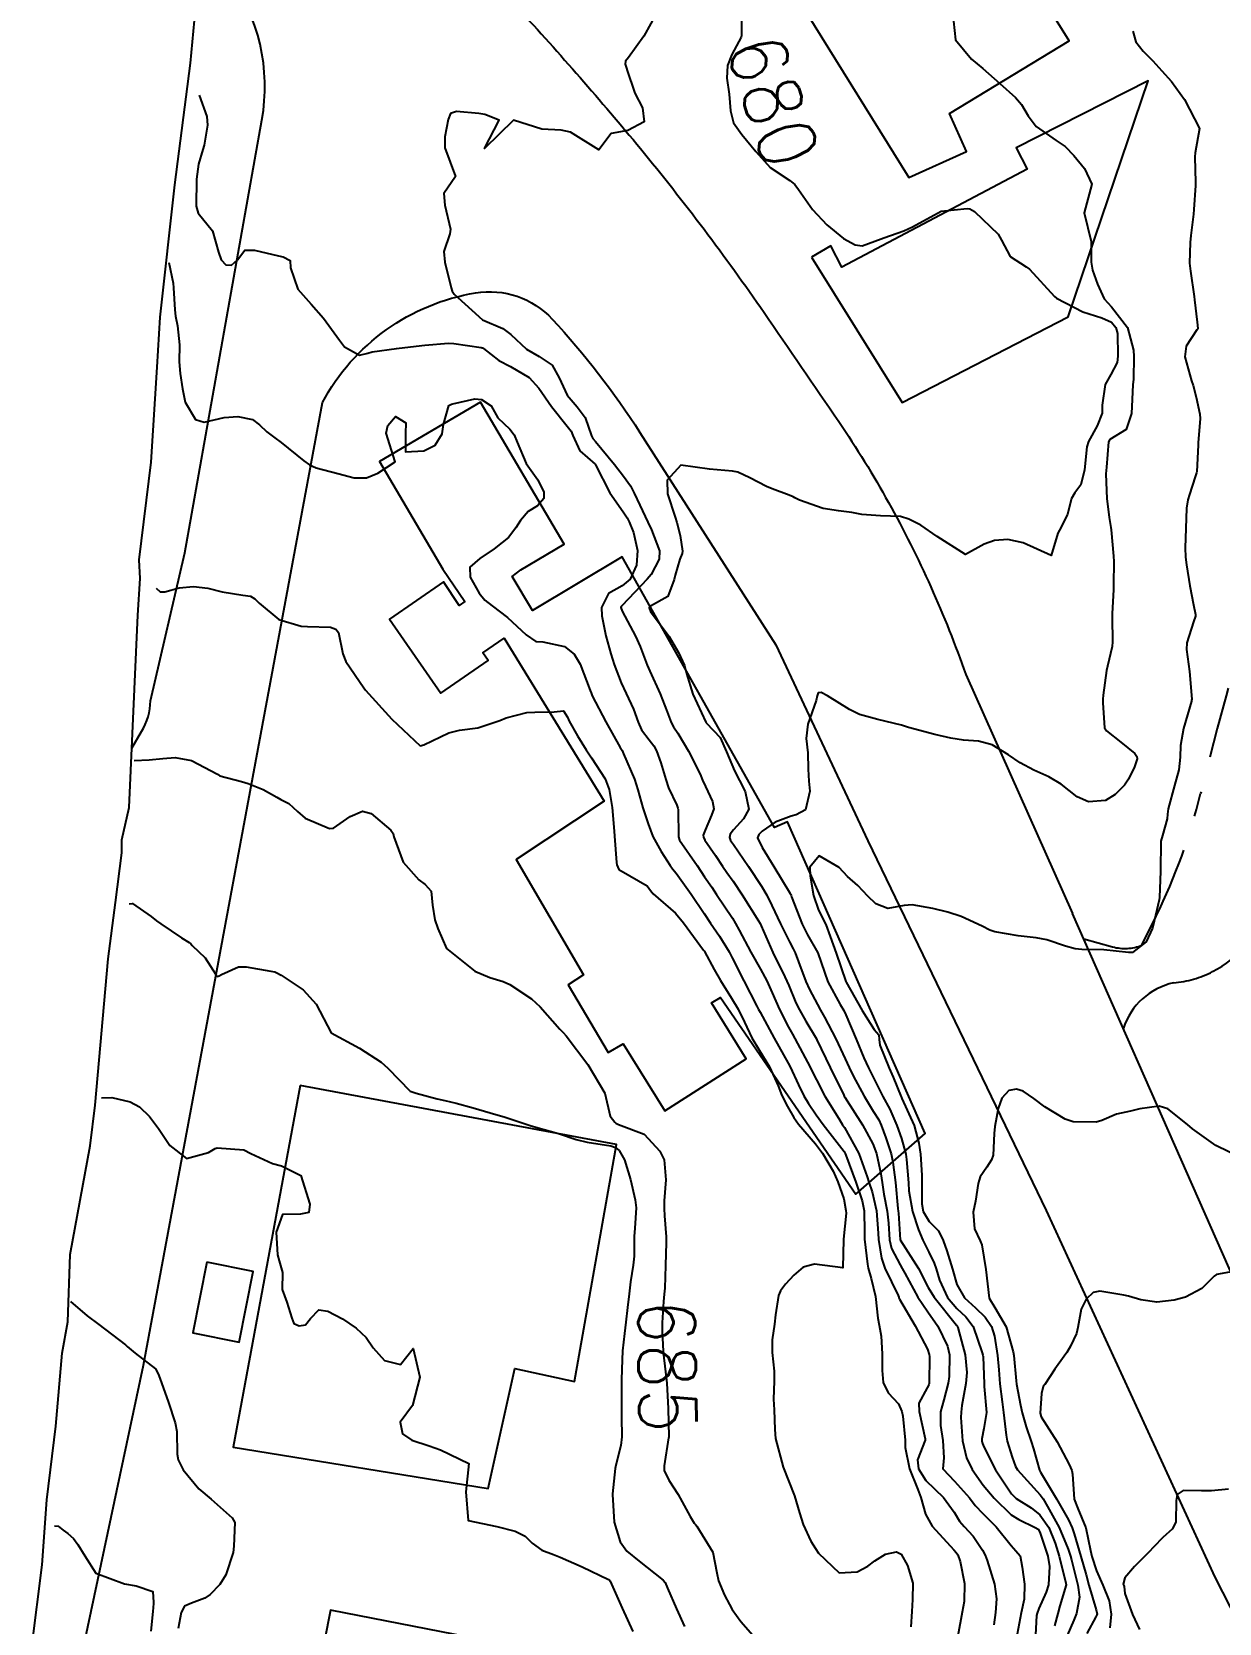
# Model space of a CAD drawing. Header units: metres. Extents: x 298520 to 308411, y 7433745 to 7450750.
# Drawn here: x 300212.9 to 300295.9, y 7446001.3 to 7446112.6 of the extents above; entities that cross this region are included whole.
import ezdxf
from ezdxf.enums import TextEntityAlignment as Align

# ---------------------------------------------------------------- set-up
doc = ezdxf.new("R2010")
doc.units = ezdxf.units.M
doc.header["$LTSCALE"] = 10
doc.linetypes.add('DASHED', pattern=[0.75, 0.5, -0.25])
for name, color, linetype in [('Area', 45, 'Continuous'), ('Cotas', 45, 'Continuous'), ('Curvas de Nivel 1m', 11, 'Continuous'), ('Curvas de Nivel 5m', 15, 'Continuous'), ('Edificações', 30, 'Continuous'), ('Vias Primárias', 230, 'Continuous'), ('Vias Secundárias', 230, 'DASHED')]:
    doc.layers.add(name, color=color, linetype=linetype)
doc.styles.add('Style-STANDARD', font='STANDARD.shx')

msp = doc.modelspace()

# ---------------------------------------------------------------- linework, layer by layer
at = {"layer": 'Area'}
msp.add_polyline3d([(300212.86, 7445999.65, 689.29), (300213.58, 7446005.39, 689.1), (300213.92, 7446009.93, 688.7), (300214.53, 7446015.09, 691.69), (300214.99, 7446020.19, 688.09), (300215.37, 7446022.38, 688.03), (300215.55, 7446027.09, 687.71), (300216.95, 7446034.7, 687.21), (300217.3, 7446037.55, 686.99), (300218.21, 7446047.78, 687.27), (300218.71, 7446051.73, 685.93), (300219.15, 7446055.19, 685.68), (300219.15, 7446056.1, 685.53), (300219.66, 7446058.36, 685.38), (300220.27, 7446071.82, 684.36), (300220.44, 7446074.38, 683.99), (300220.37, 7446075.69, 683.76), (300221.22, 7446082.52, 683.37), (300221.62, 7446089.17, 682.82), (300221.85, 7446092.66, 682.47), (300222.87, 7446101.93, 687.78), (300223.97, 7446110.45, 691.7), (300224.31, 7446114.18, 689.86)], dxfattribs=at)
at = {"layer": 'Curvas de Nivel 1m', "flags": 128}
for points, elevation in [([(300256.66, 7446114.09), (300255.69, 7446112.34), (300254.62, 7446110.84), (300254.41, 7446110.57), (300254.37, 7446110.36), (300254.61, 7446109.64), (300254.93, 7446108.69), (300255.05, 7446108.35), (300255.6, 7446107.32), (300255.72, 7446106.34), (300254.56, 7446105.72), (300253.4, 7446105.53), (300252.54, 7446104.38), (300250.56, 7446105.62), (300249.89, 7446105.75), (300248.56, 7446105.82), (300246.56, 7446106.45), (300244.54, 7446104.48), (300245.57, 7446106.46), (300244.57, 7446106.84), (300244.14, 7446106.92), (300242.57, 7446107.07), (300242.16, 7446106.91), (300241.99, 7446106.51), (300241.76, 7446105.29), (300241.77, 7446104.51), (300242.51, 7446102.5), (300241.69, 7446101.32), (300241.75, 7446100.51), (300242.16, 7446098.82), (300242.12, 7446098.5), (300241.7, 7446097.27), (300241.76, 7446096.51), (300242.2, 7446094.73), (300242.28, 7446094.5), (300242.42, 7446094.29), (300244.39, 7446092.48), (300245.81, 7446091.88), (300246.38, 7446091.45), (300247.48, 7446090.44), (300248.37, 7446089.91), (300249.27, 7446089.32), (300249.76, 7446088.42), (300250.33, 7446087.21), (300251.01, 7446086.4), (300251.57, 7446085.65), (300252.03, 7446084.38), (300252.11, 7446084.19), (300252.3, 7446083.98), (300253.64, 7446082.37), (300254.27, 7446081.55), (300254.76, 7446080.86), (300255.01, 7446080.35), (300255.41, 7446079.51), (300255.97, 7446078.33), (300256.22, 7446077.79), (300256.79, 7446076.32), (300256.77, 7446075.75), (300256.19, 7446074.67), (300255.93, 7446074.33), (300254.16, 7446072.5), (300254.09, 7446072.43), (300254.07, 7446072.36), (300254.16, 7446072.11), (300255.11, 7446070.35), (300255.42, 7446069.63), (300255.91, 7446068.33), (300256.11, 7446067.9), (300256.84, 7446066.32), (300257.32, 7446065.06), (300257.6, 7446064.31), (300257.76, 7446064.02), (300258.06, 7446063.57), (300258.8, 7446062.3), (300259.62, 7446060.7), (300259.8, 7446060.29), (300260.01, 7446059.83), (300260.49, 7446058.78), (300260.58, 7446058.28), (300260.43, 7446057.84), (300259.97, 7446056.78), (300259.84, 7446056.42), (300259.85, 7446056.29), (300259.96, 7446056.09), (300260.69, 7446055.02), (300261.2, 7446054.27), (300261.5, 7446053.83), (300261.93, 7446053.21), (300262.56, 7446052.25), (300263.7, 7446050.44), (300263.82, 7446050.24), (300263.89, 7446050.09), (300264.72, 7446048.23), (300265.56, 7446046.51), (300265.7, 7446046.22), (300265.84, 7446045.91), (300266.33, 7446044.71), (300266.57, 7446044.21), (300267.03, 7446043.41), (300267.76, 7446042.19), (300267.8, 7446042.11), (300268.72, 7446040.18), (300269.67, 7446038.25), (300269.71, 7446038.17), (300269.75, 7446038.11), (300270.99, 7446036.16), (300271.71, 7446034.84), (300271.97, 7446034.15), (300272.28, 7446032.74), (300272.36, 7446032.14), (300272.49, 7446031.32), (300272.72, 7446030.13), (300272.8, 7446029.29), (300272.87, 7446028.13), (300273.01, 7446027.51), (300273.62, 7446026.37), (300273.77, 7446026.12), (300273.95, 7446025.78), (300274.85, 7446024.11), (300275.57, 7446023.08), (300276.26, 7446022.09), (300276.94, 7446020.69), (300277.07, 7446020.08), (300277.05, 7446018.55), (300276.98, 7446018.09), (300276.67, 7446016.92), (300276.45, 7446016.09), (300276.44, 7446015.13), (300276.62, 7446014.09), (300276.67, 7446012.86), (300276.62, 7446012.09), (300277.43, 7446011.24), (300278.48, 7446010.06), (300278.88, 7446009.53), (300279.4, 7446008.98), (300280.35, 7446008.04), (300281.38, 7446006.73), (300281.72, 7446006.37), (300282.03, 7446006.02), (300282.15, 7446005.23), (300282.32, 7446004.02), (300282.31, 7446002.99), (300282.09, 7446002.02), (300281.81, 7446000.53)], 681), ([(300277.35, 7446113.38), (300277.5, 7446112.08), (300278.62, 7446110.71), (300279.4, 7446110.06), (300280.6, 7446109.02), (300281.69, 7446108.03), (300282.11, 7446107.56), (300282.57, 7446106.76), (300283.15, 7446106.01), (300284.55, 7446105.03), (300285.18, 7446104.62), (300285.77, 7446103.99), (300286.53, 7446103.08), (300287.04, 7446101.97), (300286.49, 7446099.98), (300286.99, 7446097.97), (300286.99, 7446096.51), (300287.08, 7446095.97), (300287.44, 7446094.97), (300287.9, 7446093.96), (300288.41, 7446093.4), (300289.53, 7446091.94), (300289.96, 7446090.35), (300289.98, 7446089.93), (300289.95, 7446088.33), (300289.91, 7446087.93), (300289.83, 7446086.43), (300289.82, 7446085.94), (300289.44, 7446084.81), (300288.3, 7446084.11), (300288.2, 7446083.95), (300288.06, 7446082.17), (300288.04, 7446081.95), (300288.02, 7446081.71), (300288.09, 7446079.95), (300288.1, 7446079.8), (300288.24, 7446078.65), (300288.36, 7446077.95), (300288.38, 7446077.8), (300288.56, 7446075.95), (300288.57, 7446075.57), (300288.55, 7446073.95), (300288.54, 7446073.59), (300288.45, 7446071.95), (300288.45, 7446071.65), (300288.47, 7446069.95), (300288.45, 7446069.63), (300288.12, 7446068.26), (300288.05, 7446067.95), (300287.82, 7446066.22), (300287.81, 7446065.95), (300287.81, 7446065.68), (300287.93, 7446063.95), (300288.06, 7446063.73), (300289.06, 7446062.93), (300290.04, 7446062.14), (300290.19, 7446061.93), (300290.2, 7446061.76), (300290.03, 7446061.21), (300289.61, 7446060.34), (300289.31, 7446059.94), (300288.67, 7446059.28), (300288, 7446058.86), (300286.8, 7446058.77), (300286, 7446059.11), (300284.88, 7446059.99), (300284.02, 7446060.51), (300282.98, 7446060.97), (300282.03, 7446061.48), (300281.21, 7446062.04), (300280.05, 7446062.74), (300279.1, 7446063.01), (300278.05, 7446063.08), (300277.18, 7446063.21), (300276.06, 7446063.47), (300274.21, 7446063.97), (300274.06, 7446064.01), (300273.71, 7446064.12), (300272.07, 7446064.52), (300270.78, 7446064.87), (300270.07, 7446065.22), (300268.53, 7446066.19), (300268.09, 7446066.41), (300267.88, 7446066.4), (300267.82, 7446066.19), (300267.74, 7446065.85), (300267.16, 7446064.2), (300267.05, 7446063.2), (300267.16, 7446062.2), (300267.19, 7446061.04), (300267.23, 7446060.2), (300267.3, 7446059.5), (300267.01, 7446058.2), (300266.34, 7446057.86), (300265.99, 7446057.77), (300264.88, 7446057.33), (300263.97, 7446056.7), (300263.73, 7446056.48), (300263.65, 7446056.24), (300263.96, 7446055.57), (300264.78, 7446054.23), (300265.92, 7446052.36), (300265.97, 7446052.27), (300265.99, 7446052.22), (300266.02, 7446052.12), (300266.76, 7446050.21), (300267.13, 7446049.45), (300267.87, 7446048.19), (300268.57, 7446046.18), (300269.42, 7446044.58), (300269.67, 7446044.17), (300269.82, 7446043.86), (300270.55, 7446042.16), (300271.09, 7446040.85), (300271.4, 7446040.15), (300271.77, 7446039.4), (300272.19, 7446038.57), (300272.41, 7446038.14), (300272.89, 7446037.27), (300273.4, 7446036.12), (300273.72, 7446035.21), (300274.01, 7446034.12), (300274.07, 7446033.74), (300274.21, 7446032.11), (300274.24, 7446031.55), (300274.48, 7446030.11), (300274.91, 7446028.83), (300275.21, 7446028.1), (300275.62, 7446027.25), (300276.01, 7446026.49), (300276.15, 7446026.09), (300276.38, 7446025.31), (300276.94, 7446024.09), (300277.58, 7446023.31), (300278.22, 7446022.73), (300278.73, 7446022.06), (300279.37, 7446020.22), (300279.41, 7446020.05), (300279.42, 7446019.94), (300279.5, 7446018.05), (300279.51, 7446017.85), (300279.66, 7446016.05), (300279.65, 7446015.89), (300279.48, 7446014.93), (300279.33, 7446014.19), (300279.33, 7446014.05), (300279.36, 7446013.95), (300279.46, 7446013.69), (300280.29, 7446012.04), (300281.42, 7446010.34), (300281.74, 7446010.03), (300282.78, 7446009.38), (300283.4, 7446008.89), (300284.02, 7446007.99), (300284.46, 7446006.91), (300284.74, 7446005.99), (300285.22, 7446004.1), (300285.23, 7446003.98), (300284.8, 7446002.52), (300284.65, 7446001.99), (300284.43, 7446001.11)], 679), ([(300289.9, 7446112.68), (300290.11, 7446111.94), (300290.63, 7446111.27), (300291.3, 7446110.6), (300291.94, 7446109.91), (300292.6, 7446109.15), (300293.51, 7446107.89), (300294.56, 7446105.88), (300294.26, 7446104.16), (300294.25, 7446103.88), (300294.3, 7446102.1), (300294.29, 7446101.88), (300294.18, 7446100.2), (300294.15, 7446099.88), (300293.96, 7446098.39), (300293.91, 7446097.89), (300293.88, 7446096.45), (300293.94, 7446095.89), (300294.19, 7446094.11), (300294.22, 7446093.88), (300294.4, 7446092.31), (300294.45, 7446091.88), (300294.44, 7446091.84), (300294.39, 7446091.78), (300293.63, 7446090.64), (300293.54, 7446089.89), (300294.01, 7446088.22), (300294.13, 7446087.88), (300294.33, 7446087.08), (300294.59, 7446085.88), (300294.61, 7446085.58), (300294.48, 7446083.88), (300294.47, 7446083.71), (300294.38, 7446081.88), (300294.36, 7446081.79), (300294.27, 7446081.51), (300293.87, 7446080.27), (300293.75, 7446079.89), (300293.67, 7446079.31), (300293.62, 7446077.89), (300293.56, 7446076.54), (300293.58, 7446075.89), (300293.65, 7446075.34), (300293.89, 7446073.88), (300294.16, 7446072.55), (300294.29, 7446071.88), (300294.28, 7446071.75), (300294.15, 7446071.36), (300293.68, 7446069.89), (300293.66, 7446069.41), (300293.87, 7446067.88), (300294.03, 7446065.94), (300294.02, 7446065.88), (300294.01, 7446065.81), (300293.46, 7446063.89), (300293.23, 7446062.71), (300293.22, 7446061.89), (300293.13, 7446061), (300292.82, 7446059.9), (300292.37, 7446058.28), (300292.33, 7446057.9), (300292.31, 7446057.58), (300291.97, 7446056.41), (300291.87, 7446056.01), (300291.86, 7446055.91), (300291.85, 7446054.01), (300291.84, 7446053.91), (300291.76, 7446052.07), (300291.75, 7446051.91), (300291.4, 7446050.42), (300291.27, 7446049.92), (300290.83, 7446048.97), (300289.88, 7446048.23), (300289.59, 7446048.22), (300287.88, 7446048.41), (300286.34, 7446048.43), (300285.88, 7446048.47), (300285.2, 7446048.67), (300283.88, 7446049.11), (300283.13, 7446049.26), (300281.89, 7446049.39), (300280.25, 7446049.68), (300279.89, 7446049.79), (300279.37, 7446050.06), (300277.9, 7446050.73), (300276.95, 7446051.04), (300275.91, 7446051.31), (300274.46, 7446051.56), (300273.91, 7446051.51), (300272.75, 7446051.3), (300271.92, 7446051.63), (300271.37, 7446052.16), (300270.67, 7446052.9), (300269.94, 7446053.54), (300269.36, 7446054.18), (300267.95, 7446054.98), (300267.3, 7446054.2), (300267.33, 7446053.59), (300267.57, 7446052.2), (300267.91, 7446051.18), (300268.43, 7446050.18), (300268.72, 7446049.34), (300269.14, 7446048.18), (300269.83, 7446046.19), (300269.83, 7446046.17), (300269.84, 7446046.15), (300270.96, 7446044.16), (300271.81, 7446042.84), (300272.13, 7446042.47), (300272.15, 7446042.14), (300272.19, 7446041.75), (300272.85, 7446040.13), (300273.13, 7446039.49), (300273.69, 7446038.12), (300273.71, 7446038.08), (300273.75, 7446038), (300274.6, 7446036.11), (300274.93, 7446034.89), (300275.04, 7446034.11), (300275.14, 7446032.65), (300275.15, 7446032.11), (300275.13, 7446030.64), (300275.23, 7446030.1), (300275.65, 7446029.41), (300276.31, 7446028.76), (300276.63, 7446028.08), (300276.88, 7446027.34), (300277.28, 7446026.08), (300277.6, 7446024.99), (300278.13, 7446024.07), (300278.89, 7446023.37), (300279.57, 7446022.71), (300280.01, 7446022.05), (300280.23, 7446021.37), (300280.44, 7446020.04), (300280.53, 7446019.03), (300280.6, 7446018.04), (300280.75, 7446016.79), (300280.85, 7446016.04), (300281.04, 7446014.46), (300281.11, 7446014.03), (300281.45, 7446012.92), (300281.69, 7446012.27), (300281.84, 7446012.02), (300283.42, 7446010.28), (300283.62, 7446010), (300283.94, 7446009.47), (300284.75, 7446007.99), (300285.38, 7446006.47), (300285.54, 7446005.98), (300285.61, 7446005.74), (300286.06, 7446003.97), (300286.18, 7446003.13), (300285.97, 7446001.97), (300285.77, 7446001.52), (300285.31, 7446000.43)], 678), ([(300224.58, 7446108.21), (300225.11, 7446106.7), (300225.15, 7446106.11), (300224.92, 7446104.71), (300224.83, 7446104.41), (300224.53, 7446103.37), (300224.39, 7446102.33), (300224.35, 7446100.44), (300224.49, 7446099.95), (300225.5, 7446098.7), (300225.93, 7446097.21), (300226.1, 7446096.69), (300226.44, 7446096.33), (300226.83, 7446096.3), (300227.25, 7446096.68), (300227.77, 7446097.36), (300228.45, 7446097.35), (300230.13, 7446096.97), (300230.45, 7446096.89), (300230.93, 7446096.64), (300230.95, 7446096.13), (300231.47, 7446094.63), (300232.41, 7446093.57), (300233.28, 7446092.61), (300234.38, 7446091.05), (300234.74, 7446090.59), (300235.8, 7446090.01), (300236.37, 7446090.16), (300236.68, 7446090.25), (300238.37, 7446090.47), (300238.97, 7446090.54), (300240.37, 7446090.71), (300242.02, 7446090.86), (300242.38, 7446090.83), (300244.3, 7446090.55), (300244.37, 7446090.53), (300244.41, 7446090.52), (300244.46, 7446090.48), (300245.54, 7446089.64), (300246.36, 7446089.23), (300247.67, 7446088.44), (300248.34, 7446087.7), (300249.22, 7446086.42), (300250.31, 7446085.05), (300250.59, 7446084.69), (300250.72, 7446084.4), (300251.21, 7446083.31), (300252.28, 7446082.39), (300252.31, 7446082.35), (300253.31, 7446080.37), (300254.24, 7446079.04), (300254.51, 7446078.63), (300254.66, 7446078.35), (300254.96, 7446077.61), (300255.24, 7446076.34), (300255.18, 7446075.33), (300254.73, 7446074.35), (300254.18, 7446073.87), (300253.21, 7446073.33), (300252.72, 7446072.37), (300252.75, 7446071.78), (300253.03, 7446070.37), (300253.37, 7446069.12), (300253.62, 7446068.36), (300254.09, 7446067.1), (300254.44, 7446066.35), (300254.97, 7446065.25), (300255.28, 7446064.34), (300255.53, 7446063.81), (300256.05, 7446063.11), (300256.39, 7446062.68), (300256.58, 7446062.33), (300256.87, 7446061.49), (300257.22, 7446060.32), (300257.42, 7446059.74), (300257.99, 7446058.52), (300258.07, 7446058.31), (300258.08, 7446058.22), (300258.11, 7446056.31), (300258.19, 7446056.07), (300259.41, 7446054.3), (300259.94, 7446053.52), (300260.44, 7446052.79), (300260.78, 7446052.28), (300261.9, 7446050.62), (300262.11, 7446050.26), (300262.36, 7446049.78), (300263.17, 7446048.25), (300263.86, 7446047.05), (300264.29, 7446046.24), (300264.66, 7446045.41), (300265.18, 7446044.23), (300265.81, 7446043), (300266.09, 7446042.5), (300266.26, 7446042.21), (300266.79, 7446041.21), (300267.32, 7446040.2), (300267.47, 7446039.89), (300267.76, 7446039.31), (300268.36, 7446038.18), (300269.32, 7446036.6), (300269.59, 7446036.17), (300269.73, 7446035.97), (300270.74, 7446034.16), (300271.32, 7446032.52), (300271.43, 7446032.15), (300271.67, 7446031.47), (300271.97, 7446030.15), (300272.08, 7446028.59), (300272.1, 7446028.14), (300272.31, 7446026.83), (300272.56, 7446026.14), (300273.48, 7446024.22), (300273.52, 7446024.12), (300273.53, 7446024.07), (300273.58, 7446023.97), (300274.68, 7446022.11), (300275.54, 7446020.47), (300275.66, 7446020.1), (300275.68, 7446019.95), (300275.65, 7446018.1), (300275.63, 7446017.98), (300275.51, 7446017.76), (300274.92, 7446016.69), (300274.95, 7446016.11), (300275.38, 7446014.19), (300275.37, 7446014.1), (300274.83, 7446012.73), (300274.91, 7446012.11), (300275.43, 7446011.29), (300276.65, 7446010.09), (300277.4, 7446009.06), (300277.77, 7446008.44), (300278.09, 7446008.07), (300278.72, 7446007.39), (300279.38, 7446006.42), (300279.58, 7446006.05), (300279.72, 7446005.69), (300280.22, 7446004.04), (300280.37, 7446003), (300280.3, 7446002.04), (300280.17, 7446001.19)], 682), ([(300222.44, 7446096.5), (300222.74, 7446095.05), (300222.78, 7446094.73), (300222.86, 7446093.18), (300222.91, 7446092.73), (300223.05, 7446092.07), (300223.2, 7446090.73), (300223.18, 7446089.55), (300223.24, 7446088.73), (300223.4, 7446087.66), (300223.59, 7446086.73), (300224.31, 7446085.52), (300224.92, 7446085.33), (300226.31, 7446085.64), (300227.27, 7446085.72), (300228.31, 7446085.52), (300228.79, 7446085.14), (300229.31, 7446084.65), (300229.87, 7446084.22), (300230.3, 7446083.91), (300231.9, 7446082.62), (300232.28, 7446082.33), (300232.76, 7446082.13), (300234.27, 7446081.73), (300235.41, 7446081.43), (300236.27, 7446081.43), (300237.08, 7446081.75), (300238.28, 7446082.55), (300237.65, 7446084.56), (300237.78, 7446085.08), (300238.31, 7446085.72), (300239.04, 7446085.27), (300239.02, 7446084.54), (300239.01, 7446083.26), (300240.29, 7446083.33), (300241.09, 7446083.71), (300241.57, 7446084.51), (300241.66, 7446085.15), (300242.03, 7446086.5), (300242.23, 7446086.59), (300242.32, 7446086.61), (300243.85, 7446086.96), (300244.33, 7446086.92), (300245, 7446086.47), (300245.47, 7446085.62), (300246.31, 7446084.84), (300246.61, 7446084.45), (300246.82, 7446083.92), (300247.46, 7446082.44), (300248.27, 7446081.28), (300248.7, 7446080.43), (300248.68, 7446079.99), (300248.24, 7446079.47), (300247.59, 7446079.08), (300247.05, 7446078.44), (300246.74, 7446077.93), (300246.21, 7446077.25), (300245.77, 7446076.9), (300245.21, 7446076.46), (300244.2, 7446075.79), (300243.5, 7446075.18), (300243.54, 7446074.49), (300244.17, 7446073.35), (300244.57, 7446072.88), (300245.07, 7446072.47), (300246.15, 7446071.67), (300247.46, 7446070.44), (300248.13, 7446069.97), (300248.61, 7446069.95), (300250.13, 7446069.62), (300250.82, 7446069.1), (300251.22, 7446068.39), (300251.92, 7446066.55), (300251.99, 7446066.38), (300252.02, 7446066.32), (300252.08, 7446066.18), (300253.03, 7446064.37), (300254.04, 7446062.56), (300254.12, 7446062.43), (300254.16, 7446062.36), (300254.27, 7446062.13), (300255.03, 7446060.35), (300255.27, 7446059.61), (300255.62, 7446058.34), (300255.98, 7446057.22), (300256.32, 7446056.33), (300256.91, 7446055.28), (300257.54, 7446054.32), (300257.7, 7446054.07), (300257.94, 7446053.77), (300258.99, 7446052.3), (300259.9, 7446050.95), (300260.36, 7446050.28), (300260.97, 7446049.36), (300261.65, 7446048.26), (300261.73, 7446048.12), (300261.87, 7446047.85), (300262.69, 7446046.25), (300263.6, 7446044.47), (300263.72, 7446044.24), (300263.82, 7446044.05), (300264.8, 7446042.23), (300265.78, 7446040.49), (300265.92, 7446040.22), (300266.52, 7446038.97), (300266.89, 7446038.2), (300267.2, 7446037.65), (300267.74, 7446036.86), (300268.24, 7446036.18), (300269.7, 7446034.29), (300269.78, 7446034.17), (300269.83, 7446034.04), (300270.51, 7446032.16), (300270.97, 7446030.85), (300271.11, 7446030.16), (300271.12, 7446028.68), (300271.13, 7446028.16), (300271.34, 7446026.43), (300271.39, 7446026.15), (300271.6, 7446025.42), (300271.89, 7446024.15), (300272.07, 7446022.64), (300272.15, 7446022.14), (300272.3, 7446021.39), (300272.37, 7446020.14), (300272.36, 7446018.98), (300272.44, 7446018.14), (300272.79, 7446017.42), (300273.5, 7446016.64), (300273.74, 7446016.12), (300273.81, 7446015.79), (300273.97, 7446014.11), (300273.97, 7446013.6), (300274.28, 7446012.11), (300274.87, 7446010.66), (300275.08, 7446010.1), (300275.4, 7446008.92), (300275.87, 7446008.1), (300277.38, 7446006.43), (300277.54, 7446006.25), (300277.65, 7446006.08), (300277.82, 7446005.62), (300278.13, 7446004.07), (300278.1, 7446002.83), (300277.97, 7446002.07), (300277.66, 7446000.42)], 683), ([(300221.56, 7446073.71), (300221.85, 7446073.45), (300222.17, 7446073.46), (300223.16, 7446073.74), (300224.17, 7446073.83), (300225.18, 7446073.71), (300226.17, 7446073.45), (300227.62, 7446073.22), (300228.17, 7446073.14), (300228.47, 7446072.97), (300228.78, 7446072.66), (300230.15, 7446071.53), (300231.7, 7446071.06), (300232.14, 7446071.04), (300233.76, 7446070.98), (300234.14, 7446070.84), (300234.31, 7446070.6), (300234.63, 7446069.11), (300234.84, 7446068.59), (300236.09, 7446066.74), (300236.22, 7446066.57), (300238.06, 7446064.55), (300240.04, 7446062.69), (300240.28, 7446062.76), (300242.05, 7446063.59), (300242.78, 7446063.77), (300244.06, 7446063.94), (300245.62, 7446064.46), (300246.06, 7446064.64), (300247.49, 7446065.01), (300248.07, 7446065.03), (300249.42, 7446065.07), (300250.07, 7446065.12), (300250.35, 7446064.69), (300250.47, 7446064.4), (300251.05, 7446063.39), (300251.65, 7446062.39), (300252.03, 7446061.83), (300252.97, 7446060.37), (300253.26, 7446059.62), (300253.47, 7446058.37), (300253.61, 7446056.72), (300253.64, 7446056.36), (300253.77, 7446054.53), (300253.8, 7446054.36), (300253.94, 7446054.04), (300254.7, 7446053.59), (300255.93, 7446052.88), (300256.15, 7446052.56), (300256.34, 7446052.33), (300257.9, 7446050.98), (300258.47, 7446050.3), (300259.87, 7446048.39), (300259.91, 7446048.33), (300259.94, 7446048.29), (300260.61, 7446047.03), (300261.05, 7446046.27), (300261.83, 7446045.02), (300262.29, 7446044.26), (300262.72, 7446043.34), (300263.24, 7446042.25), (300263.79, 7446041.37), (300264.48, 7446040.23), (300265.08, 7446038.9), (300265.35, 7446038.22), (300265.75, 7446037.46), (300266.19, 7446036.67), (300266.51, 7446036.21), (300267.71, 7446034.83), (300268.2, 7446034.19), (300268.93, 7446032.93), (300269.26, 7446032.17), (300269.67, 7446030.98), (300269.83, 7446030.17), (300269.84, 7446029.98), (300269.66, 7446028.17), (300269.66, 7446028.14), (300269.61, 7446026.17), (300267.62, 7446026.42), (300266.84, 7446026.2), (300266.18, 7446025.64), (300265.59, 7446025.01), (300265.25, 7446024.56), (300265.12, 7446024.22), (300264.91, 7446022.88), (300264.82, 7446022.23), (300264.66, 7446021.12), (300264.66, 7446020.23), (300264.81, 7446018.94), (300264.81, 7446018.23), (300264.75, 7446016.97), (300264.81, 7446016.23), (300264.85, 7446014.85), (300264.9, 7446014.23), (300265.44, 7446012.22), (300266.23, 7446010.21), (300266.59, 7446009.03), (300266.84, 7446008.21), (300267.38, 7446007.05), (300267.7, 7446006.52), (300267.91, 7446006.19), (300269.35, 7446004.83), (300270.62, 7446004.89), (300271.36, 7446005.3), (300271.85, 7446005.66), (300272.6, 7446006.13), (300273.37, 7446006.29), (300273.69, 7446006.12), (300274.13, 7446005.34), (300274.51, 7446004.11), (300274.48, 7446002.96), (300274.43, 7446002.11), (300274.37, 7446001.05)], 684), ([(300219.68, 7446051.62), (300219.91, 7446051.66), (300221.22, 7446050.75), (300221.58, 7446050.44), (300221.89, 7446050.22), (300223.34, 7446049.26), (300223.87, 7446048.92), (300223.98, 7446048.82), (300224.09, 7446048.72), (300225, 7446047.84), (300225.74, 7446046.69), (300225.85, 7446046.54), (300225.96, 7446046.58), (300226.13, 7446046.69), (300227.32, 7446047.21), (300227.86, 7446047.21), (300229.59, 7446046.92), (300229.86, 7446046.87), (300230.01, 7446046.81), (300230.3, 7446046.64), (300231.84, 7446045.6), (300232.75, 7446044.61), (300233.8, 7446042.6), (300235.79, 7446041.52), (300237.3, 7446040.55), (300237.77, 7446040.13), (300239.33, 7446038.53), (300239.75, 7446038.37), (300241.22, 7446037.98), (300241.75, 7446037.86), (300242.55, 7446037.69), (300243.74, 7446037.36), (300245.32, 7446036.88), (300245.74, 7446036.77), (300245.98, 7446036.7), (300246.75, 7446036.44), (300247.73, 7446036.13), (300248.14, 7446036.01), (300249.72, 7446035.55), (300250.96, 7446035.15), (300251.71, 7446034.95), (300253.38, 7446034.69), (300253.71, 7446034.58), (300253.95, 7446034.36), (300254.33, 7446033.72), (300254.75, 7446032.35), (300255.09, 7446030.92), (300255.15, 7446030.35), (300255.05, 7446028.93), (300255.02, 7446028.35), (300255, 7446026.97), (300254.94, 7446026.35), (300254.76, 7446025.18), (300254.65, 7446024.35), (300254.54, 7446023.38), (300254.43, 7446022.35), (300254.33, 7446021.57), (300254.19, 7446020.35), (300254.16, 7446019.73), (300254.13, 7446018.35), (300254.12, 7446017.74), (300254.13, 7446016.35), (300254.13, 7446015.71), (300254.14, 7446014.35), (300254.08, 7446013.74), (300253.72, 7446012.36), (300253.68, 7446012.12), (300253.49, 7446010.36), (300253.49, 7446010.3), (300253.61, 7446008.36), (300254.03, 7446007), (300254.5, 7446006.35), (300255.36, 7446005.63), (300257.04, 7446004.31), (300257.17, 7446004.14), (300257.34, 7446003.75), (300257.98, 7446002.3), (300258.54, 7446001.07)], 686), ([(300217.74, 7446038.06), (300218.46, 7446038.07), (300219.74, 7446037.77), (300220.4, 7446037.42), (300221.1, 7446036.75), (300221.72, 7446035.92), (300222.52, 7446034.73), (300223.69, 7446033.8), (300225.22, 7446034.22), (300225.7, 7446034.51), (300225.84, 7446034.55), (300227.7, 7446034.42), (300228.19, 7446034.17), (300229.69, 7446033.45), (300230.34, 7446033.29), (300231.68, 7446032.62), (300232.31, 7446030.61), (300232.24, 7446030.03), (300231.65, 7446029.91), (300230.4, 7446029.89), (300229.95, 7446028.65), (300230.06, 7446027.08), (300230.17, 7446026.64), (300230.41, 7446025.83), (300230.38, 7446024.64), (300230.7, 7446023.76), (300231.06, 7446022.63), (300231.19, 7446022.26), (300231.56, 7446022.1), (300232, 7446022.18), (300232.36, 7446022.61), (300232.95, 7446023.22), (300233.57, 7446023.12), (300234.61, 7446022.59), (300235.56, 7446021.95), (300236.26, 7446021.28), (300236.75, 7446020.56), (300237.53, 7446019.68), (300238.65, 7446019.41), (300239.54, 7446020.53), (300240.02, 7446018.52), (300239.49, 7446016.53), (300238.64, 7446015.37), (300238.8, 7446014.54), (300239.46, 7446014.1), (300240.66, 7446013.71), (300241.45, 7446013.43), (300243.44, 7446012.48), (300243.22, 7446010.48), (300243.39, 7446008.48), (300245.39, 7446008.06), (300246.68, 7446007.74), (300247.38, 7446007.38), (300247.87, 7446006.91), (300248.54, 7446006.42), (300249.37, 7446006.11), (300249.84, 7446005.93), (300251.36, 7446005.24), (300253.22, 7446004.36), (300253.29, 7446004.31), (300253.34, 7446004.23), (300254.18, 7446002.35), (300254.92, 7446000.73)], 687), ([(300297.53, 7446033.84), (300295.71, 7446034.71), (300294.09, 7446035.88), (300293.73, 7446036.2), (300292.36, 7446037.28), (300291.75, 7446037.48), (300290.39, 7446037.28), (300289.74, 7446037.13), (300288.77, 7446036.92), (300287.73, 7446036.48), (300287.33, 7446036.36), (300285.73, 7446036.37), (300285.16, 7446036.56), (300283.74, 7446037.42), (300282.97, 7446038.01), (300282.24, 7446038.51), (300281.76, 7446038.65), (300281.23, 7446038.56), (300280.74, 7446038.04), (300280.47, 7446037.32), (300280.25, 7446036.04), (300280.21, 7446035.55), (300280.12, 7446034.05), (300280.02, 7446033.72), (300279.69, 7446033.21), (300279.22, 7446032.52), (300279.09, 7446032.06), (300278.89, 7446030.83), (300278.73, 7446030.06), (300278.82, 7446028.88), (300279.23, 7446028.05), (300279.34, 7446027.76), (300279.61, 7446026.05), (300279.85, 7446024.05), (300280.24, 7446023.38), (300281.03, 7446022.04), (300281.54, 7446020.28), (300281.57, 7446020.03), (300281.73, 7446018.25), (300281.77, 7446018.03), (300282.04, 7446016.56), (300282.16, 7446016.02), (300282.45, 7446015.04), (300282.8, 7446014.01), (300282.95, 7446013.5), (300283.38, 7446012), (300283.44, 7446011.87), (300284.57, 7446009.99), (300285.4, 7446008.54), (300285.67, 7446007.98), (300285.81, 7446007.55), (300286.27, 7446005.97), (300286.63, 7446004.69), (300286.82, 7446003.97), (300287.33, 7446002.23), (300287.39, 7446002.03), (300287.4, 7446001.96), (300287.39, 7446001.89), (300287.32, 7446001.75), (300286.68, 7446000.59)], 677), ([(300296.67, 7446025.85), (300295.76, 7446025.7), (300295.6, 7446025.59), (300294.74, 7446024.72), (300293.59, 7446024.12), (300292.79, 7446023.89), (300291.58, 7446023.75), (300290.46, 7446023.92), (300289.59, 7446024.17), (300289.28, 7446024.24), (300287.59, 7446024.52), (300287.12, 7446024.44), (300286.63, 7446023.97), (300286.29, 7446023.26), (300286.05, 7446021.98), (300285.96, 7446021.57), (300285.54, 7446020.69), (300285.28, 7446020.24), (300285.09, 7446019.98), (300284.44, 7446019.08), (300283.74, 7446018), (300283.64, 7446017.87), (300283.51, 7446017.36), (300283.42, 7446016), (300283.49, 7446015.73), (300284.61, 7446013.99), (300285.45, 7446012.41), (300285.64, 7446011.98), (300285.69, 7446011.72), (300285.81, 7446009.98), (300286.05, 7446009.33), (300286.61, 7446007.97), (300286.95, 7446006.39), (300287.04, 7446005.96), (300287.36, 7446004.97), (300287.81, 7446003.95), (300288.25, 7446002.86), (300288.39, 7446001.94), (300288.29, 7446000.97)], 676), ([(300215.57, 7446023.81), (300216.74, 7446022.8), (300217.56, 7446022.2), (300219.41, 7446020.77), (300219.54, 7446020.65), (300220.1, 7446020.2), (300221.52, 7446019.09), (300221.71, 7446018.74), (300221.81, 7446018.44), (300222.42, 7446016.73), (300222.89, 7446015.31), (300223, 7446014.72), (300223.04, 7446013.13), (300223.1, 7446012.72), (300223.44, 7446012.04), (300224.55, 7446010.71), (300225.41, 7446009.97), (300226.89, 7446008.68), (300227.07, 7446008.35), (300227, 7446006.68), (300226.94, 7446006.25), (300226.43, 7446004.68), (300226.02, 7446004.01), (300225.33, 7446003.3), (300224.97, 7446003.06), (300224.03, 7446002.71), (300223.55, 7446002.49), (300223.32, 7446002.04), (300223.11, 7446000.92)], 688), ([(300214.44, 7446008.11), (300214.71, 7446008.09), (300215.05, 7446007.82), (300215.38, 7446007.57), (300215.78, 7446007.22), (300216.08, 7446006.81), (300216.58, 7446006.02), (300217.35, 7446004.79), (300219.34, 7446004.06), (300220.17, 7446003.92), (300221.33, 7446003.52), (300221.38, 7446002.74), (300221.38, 7446002.69), (300221.32, 7446002.12), (300221.18, 7446000.74)], 689)]:
    msp.add_lwpolyline(points, dxfattribs=dict(at, elevation=elevation))
at = {"layer": 'Curvas de Nivel 5m', "flags": 128}
for points, elevation in [([(300262.53, 7446114.26), (300262.52, 7446112.38), (300262.5, 7446112.26), (300261.85, 7446111.04), (300261.54, 7446110.27), (300261.49, 7446109.38), (300261.65, 7446108.27), (300261.74, 7446107.1), (300261.95, 7446106.27), (300262.55, 7446105.45), (300263.52, 7446104.25), (300264.53, 7446103.15), (300265.9, 7446102.22), (300266.25, 7446101.95), (300266.51, 7446101.61), (300267.5, 7446100.2), (300268.48, 7446099.13), (300269.66, 7446098.18), (300270.47, 7446097.74), (300270.96, 7446097.67), (300272.29, 7446098.14), (300272.47, 7446098.22), (300273.89, 7446098.72), (300274.48, 7446098.98), (300276.49, 7446100.09), (300278.3, 7446100.27), (300278.49, 7446100.25), (300278.83, 7446100.07), (300280.47, 7446098.47), (300280.71, 7446098.05), (300281.33, 7446096.92), (300282.44, 7446096.2), (300282.68, 7446096.02), (300284.42, 7446094.11), (300284.56, 7446094), (300286.41, 7446093.05), (300287.73, 7446092.63), (300288.4, 7446092.31), (300288.71, 7446091.95), (300288.82, 7446091.52), (300288.86, 7446089.95), (300288.8, 7446089.51), (300288.36, 7446088.65), (300287.97, 7446087.96), (300287.77, 7446086.52), (300287.75, 7446085.96), (300287.41, 7446085.06), (300286.81, 7446083.97), (300286.68, 7446083.59), (300286.53, 7446081.98), (300286.26, 7446080.95), (300285.85, 7446080.39), (300285.61, 7446079.99), (300285.34, 7446078.89), (300284.89, 7446077.99), (300284.66, 7446077.56), (300284.2, 7446076), (300282.22, 7446076.88), (300281.15, 7446077.11), (300280.22, 7446077.05), (300279.49, 7446076.78), (300278.2, 7446076.07), (300276.22, 7446077.32), (300275.08, 7446078.11), (300274.24, 7446078.55), (300273.64, 7446078.72), (300272.24, 7446078.78), (300270.94, 7446078.86), (300270.24, 7446079), (300269.31, 7446079.11), (300268.24, 7446079.28), (300266.59, 7446079.86), (300266.25, 7446080.04), (300266.14, 7446080.1), (300265.85, 7446080.22), (300264.67, 7446080.65), (300264.26, 7446080.82), (300263.1, 7446081.42), (300262.27, 7446081.82), (300261.9, 7446081.9), (300260.27, 7446082.03), (300258.27, 7446082.31), (300257.31, 7446081.27), (300257.35, 7446080.32), (300257.88, 7446078.67), (300257.99, 7446078.31), (300258.22, 7446077.4), (300258.39, 7446076.31), (300258.37, 7446076.14), (300258.2, 7446075.73), (300257.88, 7446074.62), (300257.82, 7446074.31), (300257.37, 7446073.12), (300256.16, 7446072.45), (300256.07, 7446072.33), (300256.16, 7446072.08), (300257.45, 7446070.32), (300258.12, 7446069.21), (300258.54, 7446068.31), (300258.68, 7446067.73), (300259.11, 7446066.3), (300260.02, 7446064.34), (300260.04, 7446064.29), (300260.06, 7446064.26), (300261.03, 7446063.26), (300261.48, 7446062.27), (300262.02, 7446060.93), (300262.37, 7446060.26), (300262.77, 7446059.49), (300263.04, 7446058.25), (300262.66, 7446057.58), (300261.97, 7446056.81), (300261.73, 7446056.5), (300261.68, 7446056.26), (300261.76, 7446056.06), (300261.96, 7446055.77), (300263, 7446054.25), (300263.93, 7446052.86), (300264.3, 7446052.24), (300264.64, 7446051.5), (300265.24, 7446050.23), (300265.88, 7446048.97), (300266.14, 7446048.48), (300266.27, 7446048.21), (300266.51, 7446047.56), (300267.03, 7446046.2), (300267.28, 7446045.64), (300267.83, 7446044.58), (300268.04, 7446044.19), (300268.32, 7446043.69), (300269.12, 7446042.18), (300269.78, 7446040.79), (300270.06, 7446040.17), (300270.34, 7446039.6), (300271.1, 7446038.16), (300271.74, 7446037.13), (300272.12, 7446036.52), (300272.29, 7446036.14), (300272.61, 7446035.25), (300272.99, 7446034.13), (300273.12, 7446033.55), (300273.29, 7446032.13), (300273.46, 7446030.32), (300273.49, 7446030.12), (300273.51, 7446029.98), (300273.63, 7446028.12), (300274.91, 7446026.11), (300275.59, 7446024.79), (300276.01, 7446024.1), (300277.56, 7446022.14), (300277.59, 7446022.11), (300277.62, 7446022.08), (300277.65, 7446021.99), (300278.18, 7446020.07), (300278.29, 7446018.83), (300278.22, 7446018.07), (300277.95, 7446016.53), (300277.89, 7446016.07), (300277.88, 7446015.68), (300277.98, 7446014.07), (300278.27, 7446012.88), (300278.66, 7446012.06), (300279.43, 7446010.95), (300280.19, 7446010.04), (300281.4, 7446008.88), (300281.92, 7446008.55), (300283.07, 7446008), (300283.28, 7446007.89), (300283.39, 7446007.68), (300283.95, 7446005.99), (300284.08, 7446005.27), (300284, 7446003.99), (300283.85, 7446003.48), (300283.33, 7446002.32), (300283.2, 7446002), (300283.17, 7446001.85), (300283.08, 7446000.01)], 680), ([(300220.02, 7446061.66), (300221.07, 7446061.7), (300222.03, 7446061.8), (300222.9, 7446061.86), (300224.03, 7446061.66), (300225.86, 7446060.69), (300225.95, 7446060.63), (300226.01, 7446060.59), (300227.53, 7446060.19), (300228.01, 7446060.04), (300229.04, 7446059.62), (300230, 7446059.09), (300230.28, 7446058.93), (300230.84, 7446058.64), (300231.44, 7446058.08), (300231.98, 7446057.61), (300233.68, 7446056.9), (300233.98, 7446056.93), (300235.13, 7446057.73), (300235.99, 7446058.11), (300236.61, 7446057.94), (300237.98, 7446056.79), (300238.15, 7446056.55), (300238.2, 7446056.31), (300238.84, 7446054.54), (300239.93, 7446053.31), (300240.38, 7446052.98), (300240.8, 7446052.52), (300240.89, 7446051.53), (300241.06, 7446050.51), (300241.27, 7446049.89), (300241.87, 7446048.5), (300243.86, 7446046.92), (300244.9, 7446046.47), (300245.85, 7446046.2), (300246.31, 7446045.99), (300247.83, 7446044.99), (300248.44, 7446044.42), (300249.81, 7446042.85), (300250.03, 7446042.63), (300250.25, 7446042.4), (300251.77, 7446040.38), (300252.95, 7446038.37), (300253.32, 7446036.78), (300253.65, 7446036.36), (300253.73, 7446036.29), (300253.91, 7446036.18), (300255.72, 7446035.52), (300256.81, 7446034.32), (300257.1, 7446033.72), (300257.23, 7446032.32), (300257.12, 7446030.86), (300257.11, 7446030.32), (300257.13, 7446029.8), (300257.24, 7446028.32), (300257.25, 7446027.93), (300257.21, 7446026.32), (300257.16, 7446024.75), (300257.12, 7446024.32), (300257.07, 7446023.81), (300256.97, 7446022.32), (300256.96, 7446021.72), (300257.05, 7446020.32), (300257.09, 7446019.87), (300257.28, 7446018.31), (300257.3, 7446018.1), (300257.39, 7446016.31), (300257.43, 7446014.35), (300257.43, 7446014.31), (300257.42, 7446014.27), (300257.1, 7446012.32), (300257.1, 7446011.98), (300257.43, 7446011.3), (300258.1, 7446010.3), (300258.92, 7446008.77), (300259.2, 7446008.29), (300259.3, 7446008.2), (300259.39, 7446008.1), (300260.52, 7446006.28), (300260.8, 7446004.83), (300260.91, 7446004.27), (300261.33, 7446003.27), (300261.68, 7446002.61), (300261.87, 7446002.26), (300262.47, 7446001.41), (300263.31, 7446000.47)], 685), ([(300296.6, 7446010.67), (300295.42, 7446010.56), (300294.72, 7446010.57), (300293.42, 7446010.59), (300293.01, 7446010.3), (300292.93, 7446009.89), (300292.91, 7446008.39), (300292.68, 7446007.9), (300292, 7446007.29), (300291.38, 7446006.65), (300291.02, 7446006.26), (300290.68, 7446005.92), (300290.02, 7446005.27), (300289.35, 7446004.48), (300289.23, 7446004.04), (300289.27, 7446003.93), (300289.29, 7446003.87), (300289.34, 7446003.37), (300289.87, 7446001.92), (300290.38, 7446000.85)], 675)]:
    msp.add_lwpolyline(points, dxfattribs=dict(at, elevation=elevation))
at = {"layer": 'Edificações'}
for points in [[(300268.44, 7446127.34), (300265.03, 7446124.22), (300264.64, 7446122.63), (300274.2, 7446119.45), (300269.02, 7446116.28), (300269.52, 7446115.45), (300267.07, 7446113.95), (300274.22, 7446102.43), (300278.26, 7446104.26), (300277.07, 7446106.91), (300285.46, 7446112), (300279.01, 7446122.36), (300275.69, 7446119.99), (300277.57, 7446124.72), (300270.58, 7446126.94)], [(300267.41, 7446096.87), (300273.76, 7446086.7), (300285.39, 7446092.7), (300290.98, 7446109.21), (300281.75, 7446104.52), (300282.51, 7446103.03), (300269.54, 7446096.17), (300268.76, 7446097.65)], [(300247.08, 7446074.99), (300250.11, 7446076.78), (300244.26, 7446086.73), (300237.2, 7446082.58), (300241.63, 7446075.04), (300243.17, 7446072.79), (300242.76, 7446072.51), (300241.66, 7446074.16), (300237.9, 7446071.55), (300241.47, 7446066.36), (300244.79, 7446068.64), (300244.41, 7446069.19), (300245.91, 7446070.22), (300252.91, 7446058.81), (300246.75, 7446054.73), (300251.46, 7446046.67), (300250.4, 7446045.96), (300253.18, 7446041.22), (300254.24, 7446041.84), (300257.15, 7446037.15), (300262.84, 7446040.78), (300260.42, 7446044.69), (300261.04, 7446045.07), (300270.51, 7446031.31), (300275.37, 7446035.56), (300265.75, 7446057.37), (300264.82, 7446056.96), (300254.17, 7446075.91), (300247.89, 7446072.16), (300246.48, 7446074.52)], [(300231.63, 7446038.91), (300226.96, 7446013.61), (300244.79, 7446010.73), (300246.66, 7446019.13), (300250.83, 7446018.2), (300253.78, 7446034.78)], [(300225.1, 7446026.56), (300224.12, 7446021.62), (300227.38, 7446020.97), (300228.36, 7446025.91)], [(300222.27, 7446000.06), (300220.1, 7445987.68), (300222.05, 7445987.34), (300220.5, 7445977.93), (300216.12, 7445954.64), (300214.1, 7445954.92), (300213.02, 7445948.75), (300235.35, 7445944.51), (300236.96, 7445953), (300231, 7445954.13), (300237.24, 7445984.55), (300242, 7445983.58), (300245.35, 7445999.94), (300233.77, 7446002.22), (300232.95, 7445998.08), (300230.11, 7445998.64)]]:
    msp.add_lwpolyline(points, close=True, dxfattribs=at)
at = {"layer": 'Vias Primárias'}
for points, elevation in [([(300226.06, 7446134.45), (300237.55, 7446124.39), (300246.86, 7446114.29, -0.01389), (300255.45, 7446104.46, -0.02156), (300264.1, 7446092.99, -0.001854), (300269.33, 7446085.36, -0.022186), (300272.81, 7446079.7, -0.043132), (300278.21, 7446067.66), (300285.69, 7446050.95)], 689.14), ([(300219.85, 7446062.52), (300220.54, 7446063.68, 0.128152), (300221.17, 7446065.83), (300223.57, 7446076.19), (300228.96, 7446106.46, 0.204198), (300226.63, 7446116.59, -0.000247), (300224.68, 7446119.27, 1.440713)], 685.06)]:
    msp.add_lwpolyline(points, format="xyb", dxfattribs=dict(at, elevation=elevation))
msp.add_lwpolyline([(300212.89, 7445982.73), (300220.67, 7446019.35), (300233.19, 7446086.7, -0.232776), (300243.91, 7446094.37, -0.251978), (300249.27, 7446092.54, -0.044638), (300255.41, 7446084.61), (300264.92, 7446069.74), (300271.37, 7446056.04), (300283.83, 7446030.18), (300295.65, 7446004.53), (300302.03, 7445992.02)], format="xyb", dxfattribs=at)
msp.add_lwpolyline([(300322.55, 7445969.41), (300303.37, 7446010.94), (300285.69, 7446050.95)], dxfattribs=at)
at = {"layer": 'Vias Secundárias'}
for points in [[(300286.47, 7446049.18), (300288.49, 7446048.62, 0.167116), (300290.54, 7446048.74), (300291.54, 7446050.77, 0.053216), (300294.65, 7446059.34, -0.031507), (300305.96, 7446095.2, -0.046747), (300312.81, 7446108.97, 0.100594), (300318.26, 7446123.67), (300323.39, 7446137.94), (300330.35, 7446158.08, 0.014977), (300335.08, 7446173.18, 0.016582), (300338.63, 7446187.67, 0.033609)], [(300341.63, 7446184.24, -0.004335), (300337.26, 7446171.16, 0.023938), (300331.68, 7446152), (300325.89, 7446136.06), (300321.54, 7446122.83), (300315.6, 7446105.39, -0.025831), (300311.95, 7446096.26, 0.093662), (300308.53, 7446082.56, -0.095655), (300304.91, 7446068.3, 0.048087), (300301.25, 7446058.05, -0.018253), (300299.3, 7446051.35, -0.195635), (300295.49, 7446046.89, -0.099088), (300292.75, 7446046.1, 0.264547), (300289.24, 7446042.92)]]:
    msp.add_lwpolyline(points, format="xyb", dxfattribs=at)

# ---------------------------------------------------------------- texts
at = {"layer": 'Cotas', "style": 'Style-STANDARD'}
for s, rotation, p in [('680', 288.1441, (300264.72, 7446107.8, 680)), ('685', 270.6267, (300257.32, 7446019.29, 685))]:
    msp.add_text(s, height=4, rotation=rotation, dxfattribs=at).set_placement(p, align=Align.MIDDLE_CENTER)

doc.saveas('drawing.dxf')
